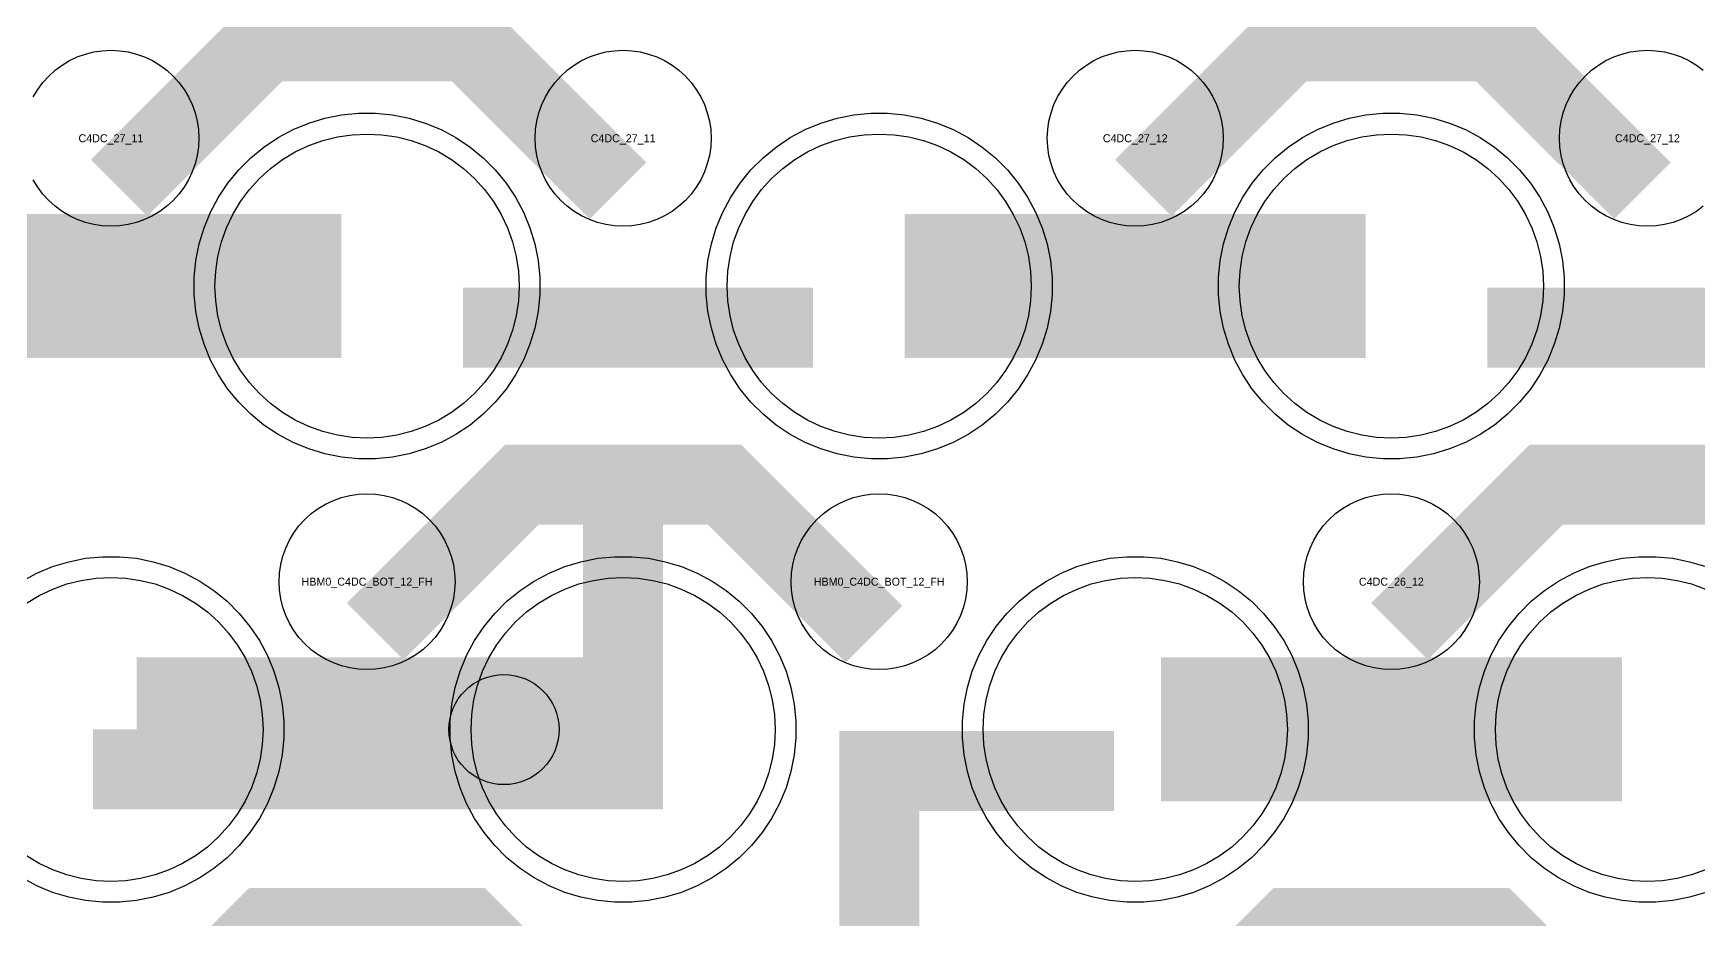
# Model space of a CAD drawing. Extents: x -11880 to 11880, y -14992 to 14992.
# Drawn here: x -8504 to -7984, y -11296 to -11019 of the extents above; entities that cross this region are included whole.
import ezdxf
from ezdxf.enums import TextEntityAlignment as Align

# ---------------------------------------------------------------- set-up
doc = ezdxf.new("R2010")
doc.units = 0
doc.header["$MEASUREMENT"] = 0
for name, color, linetype in [('GDS_775_DT_237', 138, 'CONTINUOUS'), ('RDL1_FS', 34, 'CONTINUOUS'), ('RDL_BS', 160, 'CONTINUOUS')]:
    doc.layers.add(name, color=color, linetype=linetype)

msp = doc.modelspace()

# ---------------------------------------------------------------- linework, layer by layer
at = {"layer": 'RDL1_FS', "color": 240, "true_color": 0xed1f24}
for points in [[(-8400, -11145.844), (-8404.657, -11145.615), (-8409.268, -11144.931), (-8413.791, -11143.799), (-8418.181, -11142.227), (-8422.395, -11140.235), (-8426.395, -11137.837), (-8430.14, -11135.059), (-8433.594, -11131.929), (-8436.724, -11128.475), (-8439.502, -11124.73), (-8441.9, -11120.73), (-8443.892, -11116.516), (-8445.464, -11112.126), (-8446.596, -11107.603), (-8447.28, -11102.992), (-8447.509, -11098.335), (-8447.28, -11093.678), (-8446.596, -11089.067), (-8445.464, -11084.544), (-8443.892, -11080.154), (-8441.9, -11075.94), (-8439.502, -11071.94), (-8436.724, -11068.195), (-8433.594, -11064.741), (-8430.14, -11061.611), (-8426.395, -11058.833), (-8422.395, -11056.435), (-8418.181, -11054.443), (-8413.791, -11052.871), (-8409.268, -11051.739), (-8404.657, -11051.055), (-8400, -11050.826), (-8395.343, -11051.055), (-8390.732, -11051.739), (-8386.209, -11052.871), (-8381.819, -11054.443), (-8377.605, -11056.435), (-8373.605, -11058.833), (-8369.86, -11061.611), (-8366.406, -11064.741), (-8363.276, -11068.195), (-8360.498, -11071.94), (-8358.1, -11075.94), (-8356.108, -11080.154), (-8354.536, -11084.544), (-8353.404, -11089.067), (-8352.72, -11093.678), (-8352.491, -11098.335), (-8352.72, -11102.992), (-8353.404, -11107.603), (-8354.536, -11112.126), (-8356.108, -11116.516), (-8358.1, -11120.73), (-8360.498, -11124.73), (-8363.276, -11128.475), (-8366.406, -11131.929), (-8369.86, -11135.059), (-8373.605, -11137.837), (-8377.605, -11140.235), (-8381.819, -11142.227), (-8386.209, -11143.799), (-8390.732, -11144.931), (-8395.343, -11145.615)], [(-8240, -11145.844), (-8244.657, -11145.615), (-8249.268, -11144.931), (-8253.791, -11143.799), (-8258.181, -11142.227), (-8262.395, -11140.235), (-8266.395, -11137.837), (-8270.14, -11135.059), (-8273.594, -11131.929), (-8276.724, -11128.475), (-8279.502, -11124.73), (-8281.9, -11120.73), (-8283.892, -11116.516), (-8285.464, -11112.126), (-8286.596, -11107.603), (-8287.28, -11102.992), (-8287.509, -11098.335), (-8287.28, -11093.678), (-8286.596, -11089.067), (-8285.464, -11084.544), (-8283.892, -11080.154), (-8281.9, -11075.94), (-8279.502, -11071.94), (-8276.724, -11068.195), (-8273.594, -11064.741), (-8270.14, -11061.611), (-8266.395, -11058.833), (-8262.395, -11056.435), (-8258.181, -11054.443), (-8253.791, -11052.871), (-8249.268, -11051.739), (-8244.657, -11051.055), (-8240, -11050.826), (-8235.343, -11051.055), (-8230.732, -11051.739), (-8226.209, -11052.871), (-8221.819, -11054.443), (-8217.605, -11056.435), (-8213.605, -11058.833), (-8209.86, -11061.611), (-8206.406, -11064.741), (-8203.276, -11068.195), (-8200.498, -11071.94), (-8198.1, -11075.94), (-8196.108, -11080.154), (-8194.536, -11084.544), (-8193.404, -11089.067), (-8192.72, -11093.678), (-8192.491, -11098.335), (-8192.72, -11102.992), (-8193.404, -11107.603), (-8194.536, -11112.126), (-8196.108, -11116.516), (-8198.1, -11120.73), (-8200.498, -11124.73), (-8203.276, -11128.475), (-8206.406, -11131.929), (-8209.86, -11135.059), (-8213.605, -11137.837), (-8217.605, -11140.235), (-8221.819, -11142.227), (-8226.209, -11143.799), (-8230.732, -11144.931), (-8235.343, -11145.615)], [(-8080, -11145.844), (-8084.657, -11145.615), (-8089.268, -11144.931), (-8093.791, -11143.799), (-8098.181, -11142.227), (-8102.395, -11140.235), (-8106.395, -11137.837), (-8110.14, -11135.059), (-8113.594, -11131.929), (-8116.724, -11128.475), (-8119.502, -11124.73), (-8121.9, -11120.73), (-8123.892, -11116.516), (-8125.464, -11112.126), (-8126.596, -11107.603), (-8127.28, -11102.992), (-8127.509, -11098.335), (-8127.28, -11093.678), (-8126.596, -11089.067), (-8125.464, -11084.544), (-8123.892, -11080.154), (-8121.9, -11075.94), (-8119.502, -11071.94), (-8116.724, -11068.195), (-8113.594, -11064.741), (-8110.14, -11061.611), (-8106.395, -11058.833), (-8102.395, -11056.435), (-8098.181, -11054.443), (-8093.791, -11052.871), (-8089.268, -11051.739), (-8084.657, -11051.055), (-8080, -11050.826), (-8075.343, -11051.055), (-8070.732, -11051.739), (-8066.209, -11052.871), (-8061.819, -11054.443), (-8057.605, -11056.435), (-8053.605, -11058.833), (-8049.86, -11061.611), (-8046.406, -11064.741), (-8043.276, -11068.195), (-8040.498, -11071.94), (-8038.1, -11075.94), (-8036.108, -11080.154), (-8034.536, -11084.544), (-8033.404, -11089.067), (-8032.72, -11093.678), (-8032.491, -11098.335), (-8032.72, -11102.992), (-8033.404, -11107.603), (-8034.536, -11112.126), (-8036.108, -11116.516), (-8038.1, -11120.73), (-8040.498, -11124.73), (-8043.276, -11128.475), (-8046.406, -11131.929), (-8049.86, -11135.059), (-8053.605, -11137.837), (-8057.605, -11140.235), (-8061.819, -11142.227), (-8066.209, -11143.799), (-8070.732, -11144.931), (-8075.343, -11145.615)]]:
    msp.add_lwpolyline(points, close=True, dxfattribs=at)
for points in [[(-8551.998, -11098.335, 45, 45, 0), (-8479.998, -11098.335, 45, 45, 0)], [(-8479.998, -11098.335, 45, 45, 0), (-8407.998, -11098.335, 45, 45, 0)], [(-8231.998, -11098.335, 45, 45, 0), (-8159.998, -11098.335, 45, 45, 0)], [(-8159.998, -11098.335, 45, 45, 0), (-8087.998, -11098.335, 45, 45, 0)]]:
    msp.add_lwpolyline(points, format="xyseb", dxfattribs=at)
at = {"layer": 'RDL1_FS'}
for points in [[(-8506.395, -11197.398), (-8502.395, -11195), (-8498.181, -11193.008), (-8493.791, -11191.436), (-8489.268, -11190.304), (-8484.657, -11189.62), (-8480, -11189.391), (-8475.343, -11189.62), (-8470.732, -11190.304), (-8466.209, -11191.436), (-8461.819, -11193.008), (-8457.605, -11195), (-8453.605, -11197.398), (-8449.86, -11200.176), (-8446.406, -11203.306), (-8443.276, -11206.76), (-8440.498, -11210.505), (-8438.1, -11214.505), (-8436.108, -11218.719), (-8434.536, -11223.109), (-8433.404, -11227.632), (-8432.72, -11232.243), (-8432.491, -11236.9), (-8432.72, -11241.557), (-8433.404, -11246.168), (-8434.536, -11250.691), (-8436.108, -11255.081), (-8438.1, -11259.295), (-8440.498, -11263.295), (-8443.276, -11267.04), (-8446.406, -11270.494), (-8449.86, -11273.624), (-8453.605, -11276.402), (-8457.605, -11278.8), (-8461.819, -11280.792), (-8466.209, -11282.364), (-8470.732, -11283.496), (-8475.343, -11284.18), (-8480, -11284.409), (-8484.657, -11284.18), (-8489.268, -11283.496), (-8493.791, -11282.364), (-8498.181, -11280.792), (-8502.395, -11278.8), (-8506.395, -11276.402)], [(-7981.819, -11280.792), (-7986.209, -11282.364), (-7990.732, -11283.496), (-7995.343, -11284.18), (-8000, -11284.409), (-8004.657, -11284.18), (-8009.268, -11283.496), (-8013.791, -11282.364), (-8018.181, -11280.792), (-8022.395, -11278.8), (-8026.395, -11276.402), (-8030.14, -11273.624), (-8033.594, -11270.494), (-8036.724, -11267.04), (-8039.502, -11263.295), (-8041.9, -11259.295), (-8043.892, -11255.081), (-8045.464, -11250.691), (-8046.596, -11246.168), (-8047.28, -11241.557), (-8047.509, -11236.9), (-8047.28, -11232.243), (-8046.596, -11227.632), (-8045.464, -11223.109), (-8043.892, -11218.719), (-8041.9, -11214.505), (-8039.502, -11210.505), (-8036.724, -11206.76), (-8033.594, -11203.306), (-8030.14, -11200.176), (-8026.395, -11197.398), (-8022.395, -11195), (-8018.181, -11193.008), (-8013.791, -11191.436), (-8009.268, -11190.304), (-8004.657, -11189.62), (-8000, -11189.391), (-7995.343, -11189.62), (-7990.732, -11190.304), (-7986.209, -11191.436), (-7981.819, -11193.008)]]:
    msp.add_lwpolyline(points, dxfattribs=at)
for points in [[(-8320, -11284.409), (-8324.657, -11284.18), (-8329.268, -11283.496), (-8333.791, -11282.364), (-8338.181, -11280.792), (-8342.395, -11278.8), (-8346.395, -11276.402), (-8350.14, -11273.624), (-8353.594, -11270.494), (-8356.724, -11267.04), (-8359.502, -11263.295), (-8361.9, -11259.295), (-8363.892, -11255.081), (-8365.464, -11250.691), (-8366.596, -11246.168), (-8367.28, -11241.557), (-8367.509, -11236.9), (-8367.28, -11232.243), (-8366.596, -11227.632), (-8365.464, -11223.109), (-8363.892, -11218.719), (-8361.9, -11214.505), (-8359.502, -11210.505), (-8356.724, -11206.76), (-8353.594, -11203.306), (-8350.14, -11200.176), (-8346.395, -11197.398), (-8342.395, -11195), (-8338.181, -11193.008), (-8333.791, -11191.436), (-8329.268, -11190.304), (-8324.657, -11189.62), (-8320, -11189.391), (-8315.343, -11189.62), (-8310.732, -11190.304), (-8306.209, -11191.436), (-8301.819, -11193.008), (-8297.605, -11195), (-8293.605, -11197.398), (-8289.86, -11200.176), (-8286.406, -11203.306), (-8283.276, -11206.76), (-8280.498, -11210.505), (-8278.1, -11214.505), (-8276.108, -11218.719), (-8274.536, -11223.109), (-8273.404, -11227.632), (-8272.72, -11232.243), (-8272.491, -11236.9), (-8272.72, -11241.557), (-8273.404, -11246.168), (-8274.536, -11250.691), (-8276.108, -11255.081), (-8278.1, -11259.295), (-8280.498, -11263.295), (-8283.276, -11267.04), (-8286.406, -11270.494), (-8289.86, -11273.624), (-8293.605, -11276.402), (-8297.605, -11278.8), (-8301.819, -11280.792), (-8306.209, -11282.364), (-8310.732, -11283.496), (-8315.343, -11284.18)], [(-8160, -11284.409), (-8164.657, -11284.18), (-8169.268, -11283.496), (-8173.791, -11282.364), (-8178.181, -11280.792), (-8182.395, -11278.8), (-8186.395, -11276.402), (-8190.14, -11273.624), (-8193.594, -11270.494), (-8196.724, -11267.04), (-8199.502, -11263.295), (-8201.9, -11259.295), (-8203.892, -11255.081), (-8205.464, -11250.691), (-8206.596, -11246.168), (-8207.28, -11241.557), (-8207.509, -11236.9), (-8207.28, -11232.243), (-8206.596, -11227.632), (-8205.464, -11223.109), (-8203.892, -11218.719), (-8201.9, -11214.505), (-8199.502, -11210.505), (-8196.724, -11206.76), (-8193.594, -11203.306), (-8190.14, -11200.176), (-8186.395, -11197.398), (-8182.395, -11195), (-8178.181, -11193.008), (-8173.791, -11191.436), (-8169.268, -11190.304), (-8164.657, -11189.62), (-8160, -11189.391), (-8155.343, -11189.62), (-8150.732, -11190.304), (-8146.209, -11191.436), (-8141.819, -11193.008), (-8137.605, -11195), (-8133.605, -11197.398), (-8129.86, -11200.176), (-8126.406, -11203.306), (-8123.276, -11206.76), (-8120.498, -11210.505), (-8118.1, -11214.505), (-8116.108, -11218.719), (-8114.536, -11223.109), (-8113.404, -11227.632), (-8112.72, -11232.243), (-8112.491, -11236.9), (-8112.72, -11241.557), (-8113.404, -11246.168), (-8114.536, -11250.691), (-8116.108, -11255.081), (-8118.1, -11259.295), (-8120.498, -11263.295), (-8123.276, -11267.04), (-8126.406, -11270.494), (-8129.86, -11273.624), (-8133.605, -11276.402), (-8137.605, -11278.8), (-8141.819, -11280.792), (-8146.209, -11282.364), (-8150.732, -11283.496), (-8155.343, -11284.18)]]:
    msp.add_lwpolyline(points, close=True, dxfattribs=at)
for points in [[(-8471.998, -11236.9, 45, 45, 0), (-8399.998, -11236.9, 45, 45, 0)], [(-8399.998, -11236.9, 45, 45, 0), (-8327.998, -11236.9, 45, 45, 0)], [(-8151.998, -11236.9, 45, 45, 0), (-8079.998, -11236.9, 45, 45, 0)], [(-8079.998, -11236.9, 45, 45, 0), (-8007.998, -11236.9, 45, 45, 0)]]:
    msp.add_lwpolyline(points, format="xyseb", dxfattribs=at)
msp.add_circle((-8357.223, -11236.938), 17.2, dxfattribs=at)
at = {"layer": 'RDL_BS'}
for points in [[(-8477.438, -11067.649, 25, 25, 0), (-8431.623, -11021.834, 25, 25, 0), (-8398.07, -11021.834, 25, 25, 0)], [(-8321.599, -11068.548, 25, 25, 0), (-8368.313, -11021.834, 25, 25, 0), (-8398.071, -11021.834, 25, 25, 0)], [(-8157.438, -11067.649, 25, 25, 0), (-8111.623, -11021.834, 25, 25, 0), (-8078.07, -11021.834, 25, 25, 0)], [(-8001.599, -11068.548, 25, 25, 0), (-8048.313, -11021.834, 25, 25, 0), (-8078.071, -11021.834, 25, 25, 0)], [(-8320, -11261.9, 25, 25, 0), (-8320, -11147.899, 25, 25, 0)], [(-8397.438, -11206.214, 25, 25, 0), (-8351.623, -11160.399, 25, 25, 0), (-8318.07, -11160.399, 25, 25, 0)], [(-8241.599, -11207.113, 25, 25, 0), (-8288.313, -11160.399, 25, 25, 0), (-8318.071, -11160.399, 25, 25, 0)], [(-8077.438, -11206.214, 25, 25, 0), (-8031.623, -11160.399, 25, 25, 0), (-7998.07, -11160.399, 25, 25, 0)], [(-7921.599, -11207.113, 25, 25, 0), (-7968.313, -11160.399, 25, 25, 0), (-7998.071, -11160.399, 25, 25, 0)], [(-8240, -11344.19, 25, 25, 0), (-8240, -11237.413, 25, 25, 0)], [(-8485.603, -11249.4, 25, 25, 0), (-8307.5, -11249.4, 25, 25, 0)], [(-8252.5, -11249.913, 25, 25, 0), (-8166.667, -11249.913, 25, 25, 0)], [(-8212.944, -11249.913, 25, 25, 0), (-8171.74, -11249.913, 25, 25, 0)], [(-8240, -11267.882, 25, 25, 0), (-8240, -11313.502, 25, 25, 0)], [(-8477.438, -11344.774, 25, 25, 0), (-8431.623, -11298.959, 25, 25, 0), (-8398.07, -11298.959, 25, 25, 0)], [(-8321.599, -11345.673, 25, 25, 0), (-8368.313, -11298.959, 25, 25, 0), (-8398.071, -11298.959, 25, 25, 0)], [(-8157.438, -11344.774, 25, 25, 0), (-8111.623, -11298.959, 25, 25, 0), (-8078.07, -11298.959, 25, 25, 0)], [(-8001.599, -11345.673, 25, 25, 0), (-8048.313, -11298.959, 25, 25, 0), (-8078.071, -11298.959, 25, 25, 0)]]:
    msp.add_lwpolyline(points, format="xyseb", dxfattribs=at)
for points in [[(-8504.25, -11039.191), (-8502.857, -11036.867), (-8501.254, -11034.704), (-8499.442, -11032.705), (-8497.443, -11030.893), (-8495.28, -11029.29), (-8492.956, -11027.897), (-8490.519, -11026.745), (-8487.984, -11025.838), (-8485.365, -11025.181), (-8482.693, -11024.785), (-8480, -11024.653), (-8477.307, -11024.785), (-8474.635, -11025.181), (-8472.016, -11025.838), (-8469.481, -11026.745), (-8467.044, -11027.897), (-8464.72, -11029.29), (-8462.557, -11030.893), (-8460.558, -11032.705), (-8458.746, -11034.704), (-8457.143, -11036.867), (-8455.75, -11039.191), (-8454.598, -11041.628), (-8453.691, -11044.163), (-8453.034, -11046.782), (-8452.638, -11049.454), (-8452.506, -11052.147), (-8452.638, -11054.84), (-8453.034, -11057.512), (-8453.691, -11060.131), (-8454.598, -11062.666), (-8455.75, -11065.103), (-8457.143, -11067.427), (-8458.746, -11069.59), (-8460.558, -11071.589), (-8462.557, -11073.401), (-8464.72, -11075.004), (-8467.044, -11076.397), (-8469.481, -11077.549), (-8472.016, -11078.456), (-8474.635, -11079.113), (-8477.307, -11079.509), (-8480, -11079.641), (-8482.693, -11079.509), (-8485.365, -11079.113), (-8487.984, -11078.456), (-8490.519, -11077.549), (-8492.956, -11076.397), (-8495.28, -11075.004), (-8497.443, -11073.401), (-8499.442, -11071.589), (-8501.254, -11069.59), (-8502.857, -11067.427), (-8504.25, -11065.103)], [(-7982.557, -11073.401), (-7984.72, -11075.004), (-7987.044, -11076.397), (-7989.481, -11077.549), (-7992.016, -11078.456), (-7994.635, -11079.113), (-7997.307, -11079.509), (-8000, -11079.641), (-8002.693, -11079.509), (-8005.365, -11079.113), (-8007.984, -11078.456), (-8010.519, -11077.549), (-8012.956, -11076.397), (-8015.28, -11075.004), (-8017.443, -11073.401), (-8019.442, -11071.589), (-8021.254, -11069.59), (-8022.857, -11067.427), (-8024.25, -11065.103), (-8025.402, -11062.666), (-8026.309, -11060.131), (-8026.966, -11057.512), (-8027.362, -11054.84), (-8027.494, -11052.147), (-8027.362, -11049.454), (-8026.966, -11046.782), (-8026.309, -11044.163), (-8025.402, -11041.628), (-8024.25, -11039.191), (-8022.857, -11036.867), (-8021.254, -11034.704), (-8019.442, -11032.705), (-8017.443, -11030.893), (-8015.28, -11029.29), (-8012.956, -11027.897), (-8010.519, -11026.745), (-8007.984, -11025.838), (-8005.365, -11025.181), (-8002.693, -11024.785), (-8000, -11024.653), (-7997.307, -11024.785), (-7994.635, -11025.181), (-7992.016, -11025.838), (-7989.481, -11026.745), (-7987.044, -11027.897), (-7984.72, -11029.29), (-7982.557, -11030.893)], [(-8507.777, -11190.517), (-8503.115, -11188.025), (-8498.205, -11185.994), (-8493.165, -11184.463), (-8487.938, -11183.417), (-8482.644, -11182.9), (-8477.356, -11182.9), (-8472.062, -11183.417), (-8466.835, -11184.463), (-8461.795, -11185.994), (-8456.885, -11188.025), (-8452.223, -11190.517), (-8447.809, -11193.464), (-8443.708, -11196.826), (-8439.926, -11200.608), (-8436.564, -11204.709), (-8433.617, -11209.123), (-8431.125, -11213.785), (-8429.094, -11218.695), (-8427.563, -11223.735), (-8426.517, -11228.962), (-8426, -11234.256), (-8426, -11239.544), (-8426.517, -11244.838), (-8427.563, -11250.065), (-8429.094, -11255.105), (-8431.125, -11260.015), (-8433.617, -11264.677), (-8436.564, -11269.091), (-8439.926, -11273.192), (-8443.708, -11276.974), (-8447.809, -11280.336), (-8452.223, -11283.283), (-8456.885, -11285.775), (-8461.795, -11287.806), (-8466.835, -11289.337), (-8472.062, -11290.383), (-8477.356, -11290.9), (-8482.644, -11290.9), (-8487.938, -11290.383), (-8493.165, -11289.337), (-8498.205, -11287.806), (-8503.115, -11285.775), (-8507.777, -11283.283)], [(-7981.795, -11287.806), (-7986.835, -11289.337), (-7992.062, -11290.383), (-7997.356, -11290.9), (-8002.644, -11290.9), (-8007.938, -11290.383), (-8013.165, -11289.337), (-8018.205, -11287.806), (-8023.115, -11285.775), (-8027.777, -11283.283), (-8032.191, -11280.336), (-8036.292, -11276.974), (-8040.074, -11273.192), (-8043.436, -11269.091), (-8046.383, -11264.677), (-8048.875, -11260.015), (-8050.906, -11255.105), (-8052.437, -11250.065), (-8053.483, -11244.838), (-8054, -11239.544), (-8054, -11234.256), (-8053.483, -11228.962), (-8052.437, -11223.735), (-8050.906, -11218.695), (-8048.875, -11213.785), (-8046.383, -11209.123), (-8043.436, -11204.709), (-8040.074, -11200.608), (-8036.292, -11196.826), (-8032.191, -11193.464), (-8027.777, -11190.517), (-8023.115, -11188.025), (-8018.205, -11185.994), (-8013.165, -11184.463), (-8007.938, -11183.417), (-8002.644, -11182.9), (-7997.356, -11182.9), (-7992.062, -11183.417), (-7986.835, -11184.463), (-7981.795, -11185.994)]]:
    msp.add_lwpolyline(points, dxfattribs=at)
for points in [[(-8320, -11079.641), (-8322.693, -11079.509), (-8325.365, -11079.113), (-8327.984, -11078.456), (-8330.519, -11077.549), (-8332.956, -11076.397), (-8335.28, -11075.004), (-8337.443, -11073.401), (-8339.442, -11071.589), (-8341.254, -11069.59), (-8342.857, -11067.427), (-8344.25, -11065.103), (-8345.402, -11062.666), (-8346.309, -11060.131), (-8346.966, -11057.512), (-8347.362, -11054.84), (-8347.494, -11052.147), (-8347.362, -11049.454), (-8346.966, -11046.782), (-8346.309, -11044.163), (-8345.402, -11041.628), (-8344.25, -11039.191), (-8342.857, -11036.867), (-8341.254, -11034.704), (-8339.442, -11032.705), (-8337.443, -11030.893), (-8335.28, -11029.29), (-8332.956, -11027.897), (-8330.519, -11026.745), (-8327.984, -11025.838), (-8325.365, -11025.181), (-8322.693, -11024.785), (-8320, -11024.653), (-8317.307, -11024.785), (-8314.635, -11025.181), (-8312.016, -11025.838), (-8309.481, -11026.745), (-8307.044, -11027.897), (-8304.72, -11029.29), (-8302.557, -11030.893), (-8300.558, -11032.705), (-8298.746, -11034.704), (-8297.143, -11036.867), (-8295.75, -11039.191), (-8294.598, -11041.628), (-8293.691, -11044.163), (-8293.034, -11046.782), (-8292.638, -11049.454), (-8292.506, -11052.147), (-8292.638, -11054.84), (-8293.034, -11057.512), (-8293.691, -11060.131), (-8294.598, -11062.666), (-8295.75, -11065.103), (-8297.143, -11067.427), (-8298.746, -11069.59), (-8300.558, -11071.589), (-8302.557, -11073.401), (-8304.72, -11075.004), (-8307.044, -11076.397), (-8309.481, -11077.549), (-8312.016, -11078.456), (-8314.635, -11079.113), (-8317.307, -11079.509)], [(-8160, -11079.641), (-8162.693, -11079.509), (-8165.365, -11079.113), (-8167.984, -11078.456), (-8170.519, -11077.549), (-8172.956, -11076.397), (-8175.28, -11075.004), (-8177.443, -11073.401), (-8179.442, -11071.589), (-8181.254, -11069.59), (-8182.857, -11067.427), (-8184.25, -11065.103), (-8185.402, -11062.666), (-8186.309, -11060.131), (-8186.966, -11057.512), (-8187.362, -11054.84), (-8187.494, -11052.147), (-8187.362, -11049.454), (-8186.966, -11046.782), (-8186.309, -11044.163), (-8185.402, -11041.628), (-8184.25, -11039.191), (-8182.857, -11036.867), (-8181.254, -11034.704), (-8179.442, -11032.705), (-8177.443, -11030.893), (-8175.28, -11029.29), (-8172.956, -11027.897), (-8170.519, -11026.745), (-8167.984, -11025.838), (-8165.365, -11025.181), (-8162.693, -11024.785), (-8160, -11024.653), (-8157.307, -11024.785), (-8154.635, -11025.181), (-8152.016, -11025.838), (-8149.481, -11026.745), (-8147.044, -11027.897), (-8144.72, -11029.29), (-8142.557, -11030.893), (-8140.558, -11032.705), (-8138.746, -11034.704), (-8137.143, -11036.867), (-8135.75, -11039.191), (-8134.598, -11041.628), (-8133.691, -11044.163), (-8133.034, -11046.782), (-8132.638, -11049.454), (-8132.506, -11052.147), (-8132.638, -11054.84), (-8133.034, -11057.512), (-8133.691, -11060.131), (-8134.598, -11062.666), (-8135.75, -11065.103), (-8137.143, -11067.427), (-8138.746, -11069.59), (-8140.558, -11071.589), (-8142.557, -11073.401), (-8144.72, -11075.004), (-8147.044, -11076.397), (-8149.481, -11077.549), (-8152.016, -11078.456), (-8154.635, -11079.113), (-8157.307, -11079.509)], [(-8400, -11218.206), (-8402.693, -11218.074), (-8405.365, -11217.678), (-8407.984, -11217.021), (-8410.519, -11216.114), (-8412.956, -11214.962), (-8415.28, -11213.569), (-8417.443, -11211.966), (-8419.442, -11210.154), (-8421.254, -11208.155), (-8422.857, -11205.992), (-8424.25, -11203.668), (-8425.402, -11201.231), (-8426.309, -11198.696), (-8426.966, -11196.077), (-8427.362, -11193.405), (-8427.494, -11190.712), (-8427.362, -11188.019), (-8426.966, -11185.347), (-8426.309, -11182.728), (-8425.402, -11180.193), (-8424.25, -11177.756), (-8422.857, -11175.432), (-8421.254, -11173.269), (-8419.442, -11171.27), (-8417.443, -11169.458), (-8415.28, -11167.855), (-8412.956, -11166.462), (-8410.519, -11165.31), (-8407.984, -11164.403), (-8405.365, -11163.746), (-8402.693, -11163.35), (-8400, -11163.218), (-8397.307, -11163.35), (-8394.635, -11163.746), (-8392.016, -11164.403), (-8389.481, -11165.31), (-8387.044, -11166.462), (-8384.72, -11167.855), (-8382.557, -11169.458), (-8380.558, -11171.27), (-8378.746, -11173.269), (-8377.143, -11175.432), (-8375.75, -11177.756), (-8374.598, -11180.193), (-8373.691, -11182.728), (-8373.034, -11185.347), (-8372.638, -11188.019), (-8372.506, -11190.712), (-8372.638, -11193.405), (-8373.034, -11196.077), (-8373.691, -11198.696), (-8374.598, -11201.231), (-8375.75, -11203.668), (-8377.143, -11205.992), (-8378.746, -11208.155), (-8380.558, -11210.154), (-8382.557, -11211.966), (-8384.72, -11213.569), (-8387.044, -11214.962), (-8389.481, -11216.114), (-8392.016, -11217.021), (-8394.635, -11217.678), (-8397.307, -11218.074)], [(-8240, -11218.206), (-8242.693, -11218.074), (-8245.365, -11217.678), (-8247.984, -11217.021), (-8250.519, -11216.114), (-8252.956, -11214.962), (-8255.28, -11213.569), (-8257.443, -11211.966), (-8259.442, -11210.154), (-8261.254, -11208.155), (-8262.857, -11205.992), (-8264.25, -11203.668), (-8265.402, -11201.231), (-8266.309, -11198.696), (-8266.966, -11196.077), (-8267.362, -11193.405), (-8267.494, -11190.712), (-8267.362, -11188.019), (-8266.966, -11185.347), (-8266.309, -11182.728), (-8265.402, -11180.193), (-8264.25, -11177.756), (-8262.857, -11175.432), (-8261.254, -11173.269), (-8259.442, -11171.27), (-8257.443, -11169.458), (-8255.28, -11167.855), (-8252.956, -11166.462), (-8250.519, -11165.31), (-8247.984, -11164.403), (-8245.365, -11163.746), (-8242.693, -11163.35), (-8240, -11163.218), (-8237.307, -11163.35), (-8234.635, -11163.746), (-8232.016, -11164.403), (-8229.481, -11165.31), (-8227.044, -11166.462), (-8224.72, -11167.855), (-8222.557, -11169.458), (-8220.558, -11171.27), (-8218.746, -11173.269), (-8217.143, -11175.432), (-8215.75, -11177.756), (-8214.598, -11180.193), (-8213.691, -11182.728), (-8213.034, -11185.347), (-8212.638, -11188.019), (-8212.506, -11190.712), (-8212.638, -11193.405), (-8213.034, -11196.077), (-8213.691, -11198.696), (-8214.598, -11201.231), (-8215.75, -11203.668), (-8217.143, -11205.992), (-8218.746, -11208.155), (-8220.558, -11210.154), (-8222.557, -11211.966), (-8224.72, -11213.569), (-8227.044, -11214.962), (-8229.481, -11216.114), (-8232.016, -11217.021), (-8234.635, -11217.678), (-8237.307, -11218.074)], [(-8080, -11218.206), (-8082.693, -11218.074), (-8085.365, -11217.678), (-8087.984, -11217.021), (-8090.519, -11216.114), (-8092.956, -11214.962), (-8095.28, -11213.569), (-8097.443, -11211.966), (-8099.442, -11210.154), (-8101.254, -11208.155), (-8102.857, -11205.992), (-8104.25, -11203.668), (-8105.402, -11201.231), (-8106.309, -11198.696), (-8106.966, -11196.077), (-8107.362, -11193.405), (-8107.494, -11190.712), (-8107.362, -11188.019), (-8106.966, -11185.347), (-8106.309, -11182.728), (-8105.402, -11180.193), (-8104.25, -11177.756), (-8102.857, -11175.432), (-8101.254, -11173.269), (-8099.442, -11171.27), (-8097.443, -11169.458), (-8095.28, -11167.855), (-8092.956, -11166.462), (-8090.519, -11165.31), (-8087.984, -11164.403), (-8085.365, -11163.746), (-8082.693, -11163.35), (-8080, -11163.218), (-8077.307, -11163.35), (-8074.635, -11163.746), (-8072.016, -11164.403), (-8069.481, -11165.31), (-8067.044, -11166.462), (-8064.72, -11167.855), (-8062.557, -11169.458), (-8060.558, -11171.27), (-8058.746, -11173.269), (-8057.143, -11175.432), (-8055.75, -11177.756), (-8054.598, -11180.193), (-8053.691, -11182.728), (-8053.034, -11185.347), (-8052.638, -11188.019), (-8052.506, -11190.712), (-8052.638, -11193.405), (-8053.034, -11196.077), (-8053.691, -11198.696), (-8054.598, -11201.231), (-8055.75, -11203.668), (-8057.143, -11205.992), (-8058.746, -11208.155), (-8060.558, -11210.154), (-8062.557, -11211.966), (-8064.72, -11213.569), (-8067.044, -11214.962), (-8069.481, -11216.114), (-8072.016, -11217.021), (-8074.635, -11217.678), (-8077.307, -11218.074)], [(-8322.644, -11290.9), (-8327.938, -11290.383), (-8333.165, -11289.337), (-8338.205, -11287.806), (-8343.115, -11285.775), (-8347.777, -11283.283), (-8352.191, -11280.336), (-8356.292, -11276.974), (-8360.074, -11273.192), (-8363.436, -11269.091), (-8366.383, -11264.677), (-8368.875, -11260.015), (-8370.906, -11255.105), (-8372.437, -11250.065), (-8373.483, -11244.838), (-8374, -11239.544), (-8374, -11234.256), (-8373.483, -11228.962), (-8372.437, -11223.735), (-8370.906, -11218.695), (-8368.875, -11213.785), (-8366.383, -11209.123), (-8363.436, -11204.709), (-8360.074, -11200.608), (-8356.292, -11196.826), (-8352.191, -11193.464), (-8347.777, -11190.517), (-8343.115, -11188.025), (-8338.205, -11185.994), (-8333.165, -11184.463), (-8327.938, -11183.417), (-8322.644, -11182.9), (-8317.356, -11182.9), (-8312.062, -11183.417), (-8306.835, -11184.463), (-8301.795, -11185.994), (-8296.885, -11188.025), (-8292.223, -11190.517), (-8287.809, -11193.464), (-8283.708, -11196.826), (-8279.926, -11200.608), (-8276.564, -11204.709), (-8273.617, -11209.123), (-8271.125, -11213.785), (-8269.094, -11218.695), (-8267.563, -11223.735), (-8266.517, -11228.962), (-8266, -11234.256), (-8266, -11239.544), (-8266.517, -11244.838), (-8267.563, -11250.065), (-8269.094, -11255.105), (-8271.125, -11260.015), (-8273.617, -11264.677), (-8276.564, -11269.091), (-8279.926, -11273.192), (-8283.708, -11276.974), (-8287.809, -11280.336), (-8292.223, -11283.283), (-8296.885, -11285.775), (-8301.795, -11287.806), (-8306.835, -11289.337), (-8312.062, -11290.383), (-8317.356, -11290.9)], [(-8162.644, -11290.9), (-8167.938, -11290.383), (-8173.165, -11289.337), (-8178.205, -11287.806), (-8183.115, -11285.775), (-8187.777, -11283.283), (-8192.191, -11280.336), (-8196.292, -11276.974), (-8200.074, -11273.192), (-8203.436, -11269.091), (-8206.383, -11264.677), (-8208.875, -11260.015), (-8210.906, -11255.105), (-8212.437, -11250.065), (-8213.483, -11244.838), (-8214, -11239.544), (-8214, -11234.256), (-8213.483, -11228.962), (-8212.437, -11223.735), (-8210.906, -11218.695), (-8208.875, -11213.785), (-8206.383, -11209.123), (-8203.436, -11204.709), (-8200.074, -11200.608), (-8196.292, -11196.826), (-8192.191, -11193.464), (-8187.777, -11190.517), (-8183.115, -11188.025), (-8178.205, -11185.994), (-8173.165, -11184.463), (-8167.938, -11183.417), (-8162.644, -11182.9), (-8157.356, -11182.9), (-8152.062, -11183.417), (-8146.835, -11184.463), (-8141.795, -11185.994), (-8136.885, -11188.025), (-8132.223, -11190.517), (-8127.809, -11193.464), (-8123.708, -11196.826), (-8119.926, -11200.608), (-8116.564, -11204.709), (-8113.617, -11209.123), (-8111.125, -11213.785), (-8109.094, -11218.695), (-8107.563, -11223.735), (-8106.517, -11228.962), (-8106, -11234.256), (-8106, -11239.544), (-8106.517, -11244.838), (-8107.563, -11250.065), (-8109.094, -11255.105), (-8111.125, -11260.015), (-8113.617, -11264.677), (-8116.564, -11269.091), (-8119.926, -11273.192), (-8123.708, -11276.974), (-8127.809, -11280.336), (-8132.223, -11283.283), (-8136.885, -11285.775), (-8141.795, -11287.806), (-8146.835, -11289.337), (-8152.062, -11290.383), (-8157.356, -11290.9)]]:
    msp.add_lwpolyline(points, close=True, dxfattribs=at)
at = {"layer": 'RDL_BS', "color": 240, "true_color": 0xed1f24}
for points in [[(-8402.644, -11152.335), (-8407.938, -11151.818), (-8413.165, -11150.772), (-8418.205, -11149.241), (-8423.115, -11147.21), (-8427.777, -11144.718), (-8432.191, -11141.771), (-8436.292, -11138.409), (-8440.074, -11134.627), (-8443.436, -11130.526), (-8446.383, -11126.112), (-8448.875, -11121.45), (-8450.906, -11116.54), (-8452.437, -11111.5), (-8453.483, -11106.273), (-8454, -11100.979), (-8454, -11095.691), (-8453.483, -11090.397), (-8452.437, -11085.17), (-8450.906, -11080.13), (-8448.875, -11075.22), (-8446.383, -11070.558), (-8443.436, -11066.144), (-8440.074, -11062.043), (-8436.292, -11058.261), (-8432.191, -11054.899), (-8427.777, -11051.952), (-8423.115, -11049.46), (-8418.205, -11047.429), (-8413.165, -11045.898), (-8407.938, -11044.852), (-8402.644, -11044.335), (-8397.356, -11044.335), (-8392.062, -11044.852), (-8386.835, -11045.898), (-8381.795, -11047.429), (-8376.885, -11049.46), (-8372.223, -11051.952), (-8367.809, -11054.899), (-8363.708, -11058.261), (-8359.926, -11062.043), (-8356.564, -11066.144), (-8353.617, -11070.558), (-8351.125, -11075.22), (-8349.094, -11080.13), (-8347.563, -11085.17), (-8346.517, -11090.397), (-8346, -11095.691), (-8346, -11100.979), (-8346.517, -11106.273), (-8347.563, -11111.5), (-8349.094, -11116.54), (-8351.125, -11121.45), (-8353.617, -11126.112), (-8356.564, -11130.526), (-8359.926, -11134.627), (-8363.708, -11138.409), (-8367.809, -11141.771), (-8372.223, -11144.718), (-8376.885, -11147.21), (-8381.795, -11149.241), (-8386.835, -11150.772), (-8392.062, -11151.818), (-8397.356, -11152.335)], [(-8242.644, -11152.335), (-8247.938, -11151.818), (-8253.165, -11150.772), (-8258.205, -11149.241), (-8263.115, -11147.21), (-8267.777, -11144.718), (-8272.191, -11141.771), (-8276.292, -11138.409), (-8280.074, -11134.627), (-8283.436, -11130.526), (-8286.383, -11126.112), (-8288.875, -11121.45), (-8290.906, -11116.54), (-8292.437, -11111.5), (-8293.483, -11106.273), (-8294, -11100.979), (-8294, -11095.691), (-8293.483, -11090.397), (-8292.437, -11085.17), (-8290.906, -11080.13), (-8288.875, -11075.22), (-8286.383, -11070.558), (-8283.436, -11066.144), (-8280.074, -11062.043), (-8276.292, -11058.261), (-8272.191, -11054.899), (-8267.777, -11051.952), (-8263.115, -11049.46), (-8258.205, -11047.429), (-8253.165, -11045.898), (-8247.938, -11044.852), (-8242.644, -11044.335), (-8237.356, -11044.335), (-8232.062, -11044.852), (-8226.835, -11045.898), (-8221.795, -11047.429), (-8216.885, -11049.46), (-8212.223, -11051.952), (-8207.809, -11054.899), (-8203.708, -11058.261), (-8199.926, -11062.043), (-8196.564, -11066.144), (-8193.617, -11070.558), (-8191.125, -11075.22), (-8189.094, -11080.13), (-8187.563, -11085.17), (-8186.517, -11090.397), (-8186, -11095.691), (-8186, -11100.979), (-8186.517, -11106.273), (-8187.563, -11111.5), (-8189.094, -11116.54), (-8191.125, -11121.45), (-8193.617, -11126.112), (-8196.564, -11130.526), (-8199.926, -11134.627), (-8203.708, -11138.409), (-8207.809, -11141.771), (-8212.223, -11144.718), (-8216.885, -11147.21), (-8221.795, -11149.241), (-8226.835, -11150.772), (-8232.062, -11151.818), (-8237.356, -11152.335)], [(-8082.644, -11152.335), (-8087.938, -11151.818), (-8093.165, -11150.772), (-8098.205, -11149.241), (-8103.115, -11147.21), (-8107.777, -11144.718), (-8112.191, -11141.771), (-8116.292, -11138.409), (-8120.074, -11134.627), (-8123.436, -11130.526), (-8126.383, -11126.112), (-8128.875, -11121.45), (-8130.906, -11116.54), (-8132.437, -11111.5), (-8133.483, -11106.273), (-8134, -11100.979), (-8134, -11095.691), (-8133.483, -11090.397), (-8132.437, -11085.17), (-8130.906, -11080.13), (-8128.875, -11075.22), (-8126.383, -11070.558), (-8123.436, -11066.144), (-8120.074, -11062.043), (-8116.292, -11058.261), (-8112.191, -11054.899), (-8107.777, -11051.952), (-8103.115, -11049.46), (-8098.205, -11047.429), (-8093.165, -11045.898), (-8087.938, -11044.852), (-8082.644, -11044.335), (-8077.356, -11044.335), (-8072.062, -11044.852), (-8066.835, -11045.898), (-8061.795, -11047.429), (-8056.885, -11049.46), (-8052.223, -11051.952), (-8047.809, -11054.899), (-8043.708, -11058.261), (-8039.926, -11062.043), (-8036.564, -11066.144), (-8033.617, -11070.558), (-8031.125, -11075.22), (-8029.094, -11080.13), (-8027.563, -11085.17), (-8026.517, -11090.397), (-8026, -11095.691), (-8026, -11100.979), (-8026.517, -11106.273), (-8027.563, -11111.5), (-8029.094, -11116.54), (-8031.125, -11121.45), (-8033.617, -11126.112), (-8036.564, -11130.526), (-8039.926, -11134.627), (-8043.708, -11138.409), (-8047.809, -11141.771), (-8052.223, -11144.718), (-8056.885, -11147.21), (-8061.795, -11149.241), (-8066.835, -11150.772), (-8072.062, -11151.818), (-8077.356, -11152.335)]]:
    msp.add_lwpolyline(points, close=True, dxfattribs=at)
for points in [[(-8369.984, -11111.348, 25, 25, 0), (-8260.719, -11111.348, 25, 25, 0)], [(-8049.984, -11111.348, 25, 25, 0), (-7940.719, -11111.348, 25, 25, 0)]]:
    msp.add_lwpolyline(points, format="xyseb", dxfattribs=at)

# ---------------------------------------------------------------- texts
at = {"layer": 'GDS_775_DT_237'}
for s, p in [('C4DC_27_11', (-8480, -11052.147)), ('C4DC_27_11', (-8480, -11052.147)), ('C4DC_27_11', (-8320, -11052.147)), ('C4DC_27_11', (-8320, -11052.147)), ('C4DC_27_12', (-8160, -11052.147)), ('C4DC_27_12', (-8160, -11052.147)), ('C4DC_27_12', (-8000, -11052.147)), ('C4DC_27_12', (-8000, -11052.147)), ('HBM0_C4DC_BOT_12_FH', (-8400, -11190.712)), ('HBM0_C4DC_BOT_12_FH', (-8400, -11190.712)), ('HBM0_C4DC_BOT_12_FH', (-8240, -11190.712)), ('HBM0_C4DC_BOT_12_FH', (-8240, -11190.712)), ('C4DC_26_12', (-8080, -11190.712)), ('C4DC_26_12', (-8080, -11190.712))]:
    msp.add_text(s, height=2.5, dxfattribs=at).set_placement(p, align=Align.MIDDLE_CENTER)

doc.saveas('drawing.dxf')
